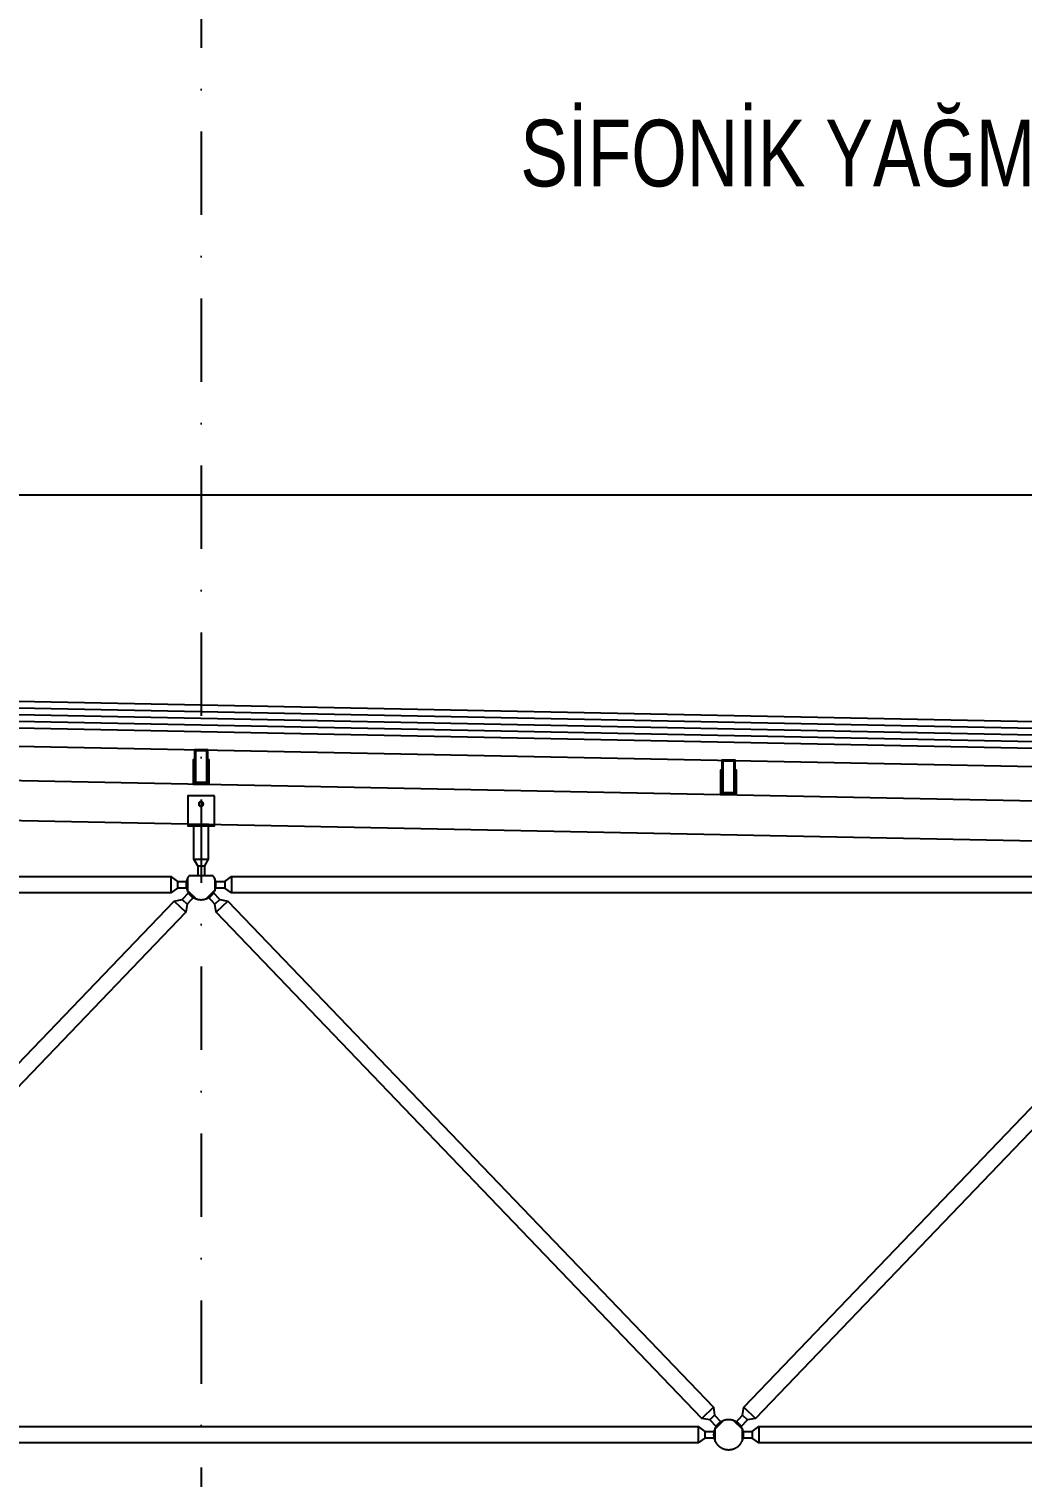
# Model space of a CAD drawing. Header units: centimetres. Extents: x 26569 to 160723, y -3143 to 14565.
# Drawn here: x 97775.4 to 98073.5, y -996.2 to -561.8 of the extents above; entities that cross this region are included whole.
import ezdxf
from ezdxf import colors
from ezdxf.entities.mleader import LeaderData, LeaderLine
from ezdxf.math import Vec2, Vec3

# ---------------------------------------------------------------- set-up
doc = ezdxf.new("R2010")
doc.units = ezdxf.units.CM
doc.header["$LTSCALE"] = 100
doc.linetypes.add('DASHDOT2', pattern=[0.5, 0.25, -0.125, 0, -0.125])
doc.linetypes.add('HIDDEN', pattern=[9.525, 6.35, -3.175])
for name, color, linetype in [('A-ANNO-DIMS', 187, 'Continuous'), ('A-ANNO-GRID', 155, 'DASHDOT2'), ('A-ELEV-01', 255, 'Continuous'), ('A-ELEV-02', 253, 'Continuous'), ('A-WALL-INSL', 249, 'Continuous'), ('A-WALL-SNWPNL', 200, 'Continuous'), ('S-STEL', 3, 'Continuous')]:
    doc.layers.add(name, color=color, linetype=linetype)
doc.styles.add('Fields_100', font='act_simplex.shx', dxfattribs={"width": 0.8, "height": 20})
doc.linetypes.add('BATTING', pattern='A,0.00254,-2.54,[134,ltypeshp.shx,S=2.54,R=0,X=-2.54,Y=0],-5.08,[134,ltypeshp.shx,S=2.54,R=180,X=2.54,Y=0],-2.54', length=10.16254)

# ---------------------------------------------------------------- blocks, each defined once
blk = doc.blocks.new('_Dot')
at = {"color": 0, "linetype": 'ByBlock', "lineweight": -2}
blk.add_line((-0.5, 0), (-1, 0), dxfattribs=at)
at = {"color": 0, "linetype": 'ByBlock', "const_width": 0.5}
blk.add_lwpolyline([(-0.25, 0, 1), (0.25, 0, 1)], format="xyb", close=True, dxfattribs=at)

msp = doc.modelspace()

# ---------------------------------------------------------------- linework, layer by layer
at = {"layer": 'A-ANNO-GRID'}
msp.add_line((97827.1, -91.6), (97827.1, -1660.07), dxfattribs=at)
at = {"layer": 'A-ELEV-01'}
for points in [[(95452.08, -730.52), (98227.08, -786.02)], [(95610.91, -744), (98147.75, -794.74)], [(95610.91, -756), (98147.75, -806.74)]]:
    msp.add_lwpolyline(points, dxfattribs=at)
at = {"layer": 'A-ELEV-02'}
msp.add_line((92542.48, -701.52), (98361.68, -701.52), dxfattribs=at)
for points in [[(97829.18, -788.02), (97824.98, -788.02), (97824.98, -781.02), (97824.68, -781.02), (97824.68, -788.32), (97829.48, -788.32), (97829.48, -781.02), (97829.18, -781.02)], [(97987.51, -791.19), (97983.31, -791.19), (97983.31, -784.19), (97983.01, -784.19), (97983.01, -791.49), (97987.81, -791.49), (97987.81, -784.19), (97987.51, -784.19)], [(97831.08, -791.83), (97823.08, -791.83), (97823.08, -800.83), (97831.08, -800.83)], [(97827.78, -794.33), (97827.78, -794.31), (97827.77, -794.3), (97827.77, -794.28), (97827.77, -794.26), (97827.77, -794.25), (97827.77, -794.23), (97827.77, -794.22), (97827.76, -794.2), (97827.76, -794.18), (97827.76, -794.17), (97827.75, -794.15), (97827.75, -794.13), (97827.74, -794.12), (97827.74, -794.1), (97827.73, -794.08), (97827.73, -794.07), (97827.72, -794.05), (97827.71, -794.04), (97827.71, -794.02), (97827.7, -794), (97827.69, -793.99), (97827.68, -793.97), (97827.67, -793.96), (97827.66, -793.94), (97827.65, -793.93), (97827.64, -793.91), (97827.63, -793.9), (97827.62, -793.89), (97827.61, -793.87), (97827.6, -793.86), (97827.58, -793.84), (97827.57, -793.83), (97827.56, -793.82), (97827.54, -793.81), (97827.53, -793.79), (97827.52, -793.78), (97827.5, -793.77), (97827.49, -793.76), (97827.47, -793.75), (97827.46, -793.74), (97827.44, -793.73), (97827.43, -793.72), (97827.41, -793.71), (97827.4, -793.7), (97827.38, -793.7), (97827.37, -793.69), (97827.35, -793.68), (97827.33, -793.68), (97827.32, -793.67), (97827.3, -793.66), (97827.28, -793.66), (97827.27, -793.65), (97827.25, -793.65), (97827.24, -793.64), (97827.22, -793.64), (97827.2, -793.64), (97827.19, -793.64), (97827.17, -793.63), (97827.15, -793.63), (97827.14, -793.63), (97827.12, -793.63), (97827.11, -793.63), (97827.09, -793.63), (97827.08, -793.63), (97827.06, -793.63), (97827.04, -793.63), (97827.03, -793.63), (97827.01, -793.63), (97827, -793.63), (97826.98, -793.63), (97826.96, -793.64), (97826.95, -793.64), (97826.93, -793.64), (97826.92, -793.64), (97826.9, -793.65), (97826.88, -793.65), (97826.87, -793.66), (97826.85, -793.66), (97826.83, -793.67), (97826.82, -793.68), (97826.8, -793.68), (97826.79, -793.69), (97826.77, -793.7), (97826.75, -793.7), (97826.74, -793.71), (97826.72, -793.72), (97826.71, -793.73), (97826.69, -793.74), (97826.68, -793.75), (97826.66, -793.76), (97826.65, -793.77), (97826.63, -793.78), (97826.62, -793.79), (97826.61, -793.81), (97826.59, -793.82), (97826.58, -793.83), (97826.57, -793.84), (97826.56, -793.86), (97826.54, -793.87), (97826.53, -793.89), (97826.52, -793.9), (97826.51, -793.91), (97826.5, -793.93), (97826.49, -793.94), (97826.48, -793.96), (97826.47, -793.97), (97826.46, -793.99), (97826.45, -794), (97826.45, -794.02), (97826.44, -794.04), (97826.43, -794.05), (97826.42, -794.07), (97826.42, -794.08), (97826.41, -794.1), (97826.41, -794.12), (97826.4, -794.13), (97826.4, -794.15), (97826.39, -794.17), (97826.39, -794.18), (97826.39, -794.2), (97826.38, -794.22), (97826.38, -794.23), (97826.38, -794.25), (97826.38, -794.26), (97826.38, -794.28), (97826.38, -794.3), (97826.38, -794.31), (97826.38, -794.33), (97826.38, -794.34), (97826.38, -794.36), (97826.38, -794.37), (97826.38, -794.39), (97826.38, -794.41), (97826.38, -794.42), (97826.38, -794.44), (97826.39, -794.45), (97826.39, -794.47), (97826.39, -794.49), (97826.4, -794.5), (97826.4, -794.52), (97826.41, -794.54), (97826.41, -794.55), (97826.42, -794.57), (97826.42, -794.58), (97826.43, -794.6), (97826.44, -794.62), (97826.45, -794.63), (97826.45, -794.65), (97826.46, -794.66), (97826.47, -794.68), (97826.48, -794.69), (97826.49, -794.71), (97826.5, -794.72), (97826.51, -794.74), (97826.52, -794.75), (97826.53, -794.77), (97826.54, -794.78), (97826.56, -794.79), (97826.57, -794.81), (97826.58, -794.82), (97826.59, -794.83), (97826.61, -794.85), (97826.62, -794.86), (97826.63, -794.87), (97826.65, -794.88), (97826.66, -794.89), (97826.68, -794.9), (97826.69, -794.91), (97826.71, -794.92), (97826.72, -794.93), (97826.74, -794.94), (97826.75, -794.95), (97826.77, -794.96), (97826.79, -794.96), (97826.8, -794.97), (97826.82, -794.98), (97826.83, -794.98), (97826.85, -794.99), (97826.87, -794.99), (97826.88, -795), (97826.9, -795), (97826.92, -795.01), (97826.93, -795.01), (97826.95, -795.01), (97826.96, -795.02), (97826.98, -795.02), (97827, -795.02), (97827.01, -795.02), (97827.03, -795.02), (97827.04, -795.03), (97827.06, -795.03), (97827.08, -795.03), (97827.09, -795.03), (97827.11, -795.03), (97827.12, -795.02), (97827.14, -795.02), (97827.15, -795.02), (97827.17, -795.02), (97827.19, -795.02), (97827.2, -795.01), (97827.22, -795.01), (97827.24, -795.01), (97827.25, -795), (97827.27, -795), (97827.28, -794.99), (97827.3, -794.99), (97827.32, -794.98), (97827.33, -794.98), (97827.35, -794.97), (97827.37, -794.96), (97827.38, -794.96), (97827.4, -794.95), (97827.41, -794.94), (97827.43, -794.93), (97827.44, -794.92), (97827.46, -794.91), (97827.47, -794.9), (97827.49, -794.89), (97827.5, -794.88), (97827.52, -794.87), (97827.53, -794.86), (97827.54, -794.85), (97827.56, -794.83), (97827.57, -794.82), (97827.58, -794.81), (97827.6, -794.79), (97827.61, -794.78), (97827.62, -794.77), (97827.63, -794.75), (97827.64, -794.74), (97827.65, -794.72), (97827.66, -794.71), (97827.67, -794.69), (97827.68, -794.68), (97827.69, -794.66), (97827.7, -794.65), (97827.71, -794.63), (97827.71, -794.62), (97827.72, -794.6), (97827.73, -794.58), (97827.73, -794.57), (97827.74, -794.55), (97827.74, -794.54), (97827.75, -794.52), (97827.75, -794.5), (97827.76, -794.49), (97827.76, -794.47), (97827.76, -794.45), (97827.77, -794.44), (97827.77, -794.42), (97827.77, -794.41), (97827.77, -794.39), (97827.77, -794.37), (97827.77, -794.36), (97827.78, -794.34)], [(97670.86, -979.87), (97672.94, -977.71), (97673.3, -975.28), (97819.03, -823.42), (97821.44, -822.95), (97823.52, -820.79), (97824.96, -822.17), (97822.88, -824.34), (97822.52, -826.76), (97676.79, -978.63), (97674.38, -979.09), (97672.3, -981.26)], [(97830.64, -820.79), (97832.71, -822.95), (97835.12, -823.42), (97980.85, -975.28), (97981.21, -977.71), (97983.29, -979.87), (97981.85, -981.26), (97979.77, -979.09), (97977.37, -978.63), (97831.63, -826.76), (97831.27, -824.34), (97829.19, -822.17)], [(97987.53, -979.87), (97989.6, -977.71), (97989.97, -975.28), (98135.7, -823.42), (98138.1, -822.95), (98140.18, -820.79), (98141.63, -822.17), (98139.55, -824.34), (98139.18, -826.76), (97993.45, -978.63), (97991.05, -979.09), (97988.97, -981.26)], [(97989.91, -983.52), (97989.91, -983.42), (97989.9, -983.32), (97989.9, -983.22), (97989.89, -983.12), (97989.88, -983.01), (97989.87, -982.91), (97989.85, -982.81), (97989.83, -982.7), (97989.81, -982.6), (97989.79, -982.49), (97989.76, -982.39), (97989.74, -982.28), (97989.7, -982.18), (97989.67, -982.07), (97989.63, -981.97), (97989.59, -981.87), (97989.55, -981.76), (97989.51, -981.66), (97989.46, -981.56), (97989.41, -981.45), (97989.35, -981.35), (97989.3, -981.25), (97989.24, -981.16), (97989.18, -981.06), (97989.11, -980.96), (97989.04, -980.87), (97988.97, -980.78), (97988.9, -980.69), (97988.83, -980.6), (97988.75, -980.51), (97988.67, -980.42), (97988.59, -980.34), (97988.51, -980.26), (97988.42, -980.18), (97988.33, -980.1), (97988.25, -980.03), (97988.15, -979.96), (97988.06, -979.89), (97987.97, -979.82), (97987.87, -979.75), (97987.77, -979.69), (97987.68, -979.63), (97987.58, -979.58), (97987.48, -979.52), (97987.37, -979.47), (97987.27, -979.43), (97987.17, -979.38), (97987.07, -979.34), (97986.96, -979.3), (97986.86, -979.26), (97986.75, -979.23), (97986.65, -979.2), (97986.54, -979.17), (97986.44, -979.14), (97986.33, -979.12), (97986.23, -979.1), (97986.12, -979.08), (97986.02, -979.06), (97985.92, -979.05), (97985.81, -979.04), (97985.71, -979.03), (97985.61, -979.03), (97985.51, -979.02), (97985.41, -979.02), (97985.31, -979.02), (97985.21, -979.03), (97985.11, -979.03), (97985, -979.04), (97984.9, -979.05), (97984.8, -979.06), (97984.69, -979.08), (97984.59, -979.1), (97984.49, -979.12), (97984.38, -979.14), (97984.28, -979.17), (97984.17, -979.2), (97984.07, -979.23), (97983.96, -979.26), (97983.86, -979.3), (97983.75, -979.34), (97983.65, -979.38), (97983.55, -979.43), (97983.44, -979.47), (97983.34, -979.52), (97983.24, -979.58), (97983.14, -979.63), (97983.04, -979.69), (97982.95, -979.75), (97982.85, -979.82), (97982.76, -979.89), (97982.66, -979.96), (97982.57, -980.03), (97982.48, -980.1), (97982.4, -980.18), (97982.31, -980.26), (97982.23, -980.34), (97982.15, -980.42), (97982.07, -980.51), (97981.99, -980.6), (97981.92, -980.69), (97981.84, -980.78), (97981.77, -980.87), (97981.71, -980.96), (97981.64, -981.06), (97981.58, -981.16), (97981.52, -981.25), (97981.47, -981.35), (97981.41, -981.45), (97981.36, -981.56), (97981.31, -981.66), (97981.27, -981.76), (97981.22, -981.87), (97981.19, -981.97), (97981.15, -982.07), (97981.11, -982.18), (97981.08, -982.28), (97981.05, -982.39), (97981.03, -982.49), (97981, -982.6), (97980.98, -982.7), (97980.97, -982.81), (97980.95, -982.91), (97980.94, -983.01), (97980.93, -983.12), (97980.92, -983.22), (97980.91, -983.32), (97980.91, -983.42), (97980.91, -983.52), (97980.91, -983.62), (97980.91, -983.72), (97980.92, -983.82), (97980.93, -983.93), (97980.94, -984.03), (97980.95, -984.13), (97980.97, -984.24), (97980.98, -984.34), (97981, -984.44), (97981.03, -984.55), (97981.05, -984.65), (97981.08, -984.76), (97981.11, -984.86), (97981.15, -984.97), (97981.19, -985.07), (97981.22, -985.18), (97981.27, -985.28), (97981.31, -985.38), (97981.36, -985.49), (97981.41, -985.59), (97981.47, -985.69), (97981.52, -985.79), (97981.58, -985.89), (97981.64, -985.98), (97981.71, -986.08), (97981.77, -986.17), (97981.84, -986.27), (97981.92, -986.36), (97981.99, -986.45), (97982.07, -986.53), (97982.15, -986.62), (97982.23, -986.7), (97982.31, -986.78), (97982.4, -986.86), (97982.48, -986.94), (97982.57, -987.02), (97982.66, -987.09), (97982.76, -987.16), (97982.85, -987.22), (97982.95, -987.29), (97983.04, -987.35), (97983.14, -987.41), (97983.24, -987.47), (97983.34, -987.52), (97983.44, -987.57), (97983.55, -987.62), (97983.65, -987.66), (97983.75, -987.71), (97983.86, -987.75), (97983.96, -987.78), (97984.07, -987.82), (97984.17, -987.85), (97984.28, -987.88), (97984.38, -987.9), (97984.49, -987.93), (97984.59, -987.95), (97984.69, -987.96), (97984.8, -987.98), (97984.9, -987.99), (97985, -988), (97985.11, -988.01), (97985.21, -988.02), (97985.31, -988.02), (97985.41, -988.02), (97985.51, -988.02), (97985.61, -988.02), (97985.71, -988.01), (97985.81, -988), (97985.92, -987.99), (97986.02, -987.98), (97986.12, -987.96), (97986.23, -987.95), (97986.33, -987.93), (97986.44, -987.9), (97986.54, -987.88), (97986.65, -987.85), (97986.75, -987.82), (97986.86, -987.78), (97986.96, -987.75), (97987.07, -987.71), (97987.17, -987.66), (97987.27, -987.62), (97987.37, -987.57), (97987.48, -987.52), (97987.58, -987.47), (97987.68, -987.41), (97987.77, -987.35), (97987.87, -987.29), (97987.97, -987.22), (97988.06, -987.16), (97988.15, -987.09), (97988.25, -987.02), (97988.33, -986.94), (97988.42, -986.86), (97988.51, -986.78), (97988.59, -986.7), (97988.67, -986.62), (97988.75, -986.53), (97988.83, -986.45), (97988.9, -986.36), (97988.97, -986.27), (97989.04, -986.17), (97989.11, -986.08), (97989.18, -985.98), (97989.24, -985.89), (97989.3, -985.79), (97989.35, -985.69), (97989.41, -985.59), (97989.46, -985.49), (97989.51, -985.38), (97989.55, -985.28), (97989.59, -985.18), (97989.63, -985.07), (97989.67, -984.97), (97989.7, -984.86), (97989.74, -984.76), (97989.76, -984.65), (97989.79, -984.55), (97989.81, -984.44), (97989.83, -984.34), (97989.85, -984.24), (97989.87, -984.13), (97989.88, -984.03), (97989.89, -983.93), (97989.9, -983.82), (97989.9, -983.72), (97989.91, -983.62)]]:
    msp.add_lwpolyline(points, close=True, dxfattribs=at)
for points in [[(97824.68, -782.32), (97824.98, -782.32)], [(97824.68, -783.72), (97824.98, -783.72)], [(97829.18, -782.32), (97829.48, -782.32)], [(97829.18, -783.72), (97829.48, -783.72)], [(97983.01, -785.49), (97983.31, -785.49)], [(97987.51, -785.49), (97987.81, -785.49)], [(97983.01, -786.89), (97983.31, -786.89)], [(97987.51, -786.89), (97987.81, -786.89)], [(97824.96, -810.82), (97824.96, -800.83)], [(97829.2, -800.83), (97829.2, -810.82)], [(97826.08, -812.82), (97824.96, -810.82)], [(97824.96, -810.82), (97829.2, -810.82)], [(97829.2, -810.82), (97828.08, -812.82)], [(97514.51, -817.52), (97517.51, -817.52), (97519.51, -816.11), (97817.98, -816.11), (97819.98, -817.52), (97822.98, -817.52)], [(97817.98, -816.11), (97817.98, -820.94)], [(97823.48, -815.82), (97823.39, -815.94), (97823.3, -816.07), (97823.22, -816.19), (97823.15, -816.33), (97823.08, -816.46), (97823.01, -816.6), (97822.94, -816.74), (97822.88, -816.89), (97822.83, -817.03), (97822.8, -817.11), (97822.78, -817.18), (97822.76, -817.26), (97822.74, -817.33), (97822.71, -817.41), (97822.7, -817.49), (97822.68, -817.57), (97822.66, -817.64), (97822.65, -817.72), (97822.63, -817.8), (97822.62, -817.88), (97822.61, -817.96), (97822.6, -818.04), (97822.59, -818.12), (97822.59, -818.2), (97822.58, -818.28), (97822.58, -818.36), (97822.58, -818.44), (97822.58, -818.52), (97822.58, -818.6), (97822.58, -818.68), (97822.58, -818.75), (97822.59, -818.83), (97822.59, -818.91), (97822.6, -818.99), (97822.61, -819.07), (97822.62, -819.15), (97822.63, -819.23), (97822.66, -819.38), (97822.69, -819.53), (97822.73, -819.68), (97822.77, -819.83), (97822.82, -819.98), (97822.87, -820.12), (97822.93, -820.26), (97822.99, -820.4), (97823.05, -820.53), (97823.12, -820.67), (97823.19, -820.8), (97823.27, -820.93), (97823.35, -821.05), (97823.44, -821.18), (97823.54, -821.3), (97823.63, -821.42), (97823.74, -821.54), (97823.84, -821.65), (97823.9, -821.71), (97823.96, -821.77), (97824.01, -821.82), (97824.07, -821.87), (97824.13, -821.93), (97824.19, -821.98), (97824.25, -822.03), (97824.32, -822.08), (97824.38, -822.12), (97824.44, -822.17), (97824.51, -822.22), (97824.58, -822.26), (97824.64, -822.31), (97824.71, -822.35), (97824.78, -822.39), (97824.85, -822.43), (97824.92, -822.47), (97824.99, -822.51), (97825.06, -822.54), (97825.13, -822.58), (97825.2, -822.61), (97825.27, -822.65), (97825.35, -822.68), (97825.42, -822.71), (97825.5, -822.73), (97825.57, -822.76), (97825.64, -822.79), (97825.72, -822.81), (97825.87, -822.86), (97826.02, -822.9), (97826.17, -822.93), (97826.32, -822.96), (97826.48, -822.98), (97826.63, -823), (97826.78, -823.01), (97826.93, -823.02), (97827.08, -823.02), (97827.22, -823.02), (97827.37, -823.01), (97827.52, -823), (97827.68, -822.98), (97827.83, -822.96), (97827.98, -822.93), (97828.13, -822.9), (97828.28, -822.86), (97828.43, -822.81), (97828.51, -822.79), (97828.58, -822.76), (97828.66, -822.73), (97828.73, -822.71), (97828.8, -822.68), (97828.88, -822.65), (97828.95, -822.61), (97829.02, -822.58), (97829.09, -822.54), (97829.16, -822.51), (97829.23, -822.47), (97829.3, -822.43), (97829.37, -822.39), (97829.44, -822.35), (97829.51, -822.31), (97829.58, -822.26), (97829.64, -822.22), (97829.71, -822.17), (97829.77, -822.12), (97829.83, -822.08), (97829.9, -822.03), (97829.96, -821.98), (97830.02, -821.93), (97830.08, -821.87), (97830.14, -821.82), (97830.19, -821.77), (97830.25, -821.71), (97830.31, -821.65), (97830.41, -821.54), (97830.52, -821.42), (97830.61, -821.3), (97830.71, -821.18), (97830.8, -821.05), (97830.88, -820.93), (97830.96, -820.8), (97831.03, -820.67), (97831.1, -820.53), (97831.16, -820.4), (97831.23, -820.26), (97831.28, -820.12), (97831.33, -819.98), (97831.38, -819.83), (97831.42, -819.68), (97831.46, -819.53), (97831.49, -819.38), (97831.52, -819.23), (97831.53, -819.15), (97831.54, -819.07), (97831.55, -818.99), (97831.56, -818.91), (97831.56, -818.83), (97831.57, -818.75), (97831.57, -818.68), (97831.58, -818.6), (97831.58, -818.52), (97831.57, -818.44), (97831.57, -818.36), (97831.57, -818.28), (97831.56, -818.2), (97831.56, -818.12), (97831.55, -818.04), (97831.54, -817.96), (97831.53, -817.88), (97831.52, -817.8), (97831.5, -817.72), (97831.49, -817.64), (97831.47, -817.57), (97831.46, -817.49), (97831.44, -817.41), (97831.42, -817.33), (97831.39, -817.26), (97831.37, -817.18), (97831.35, -817.11), (97831.32, -817.03), (97831.27, -816.89), (97831.21, -816.74), (97831.14, -816.6), (97831.08, -816.46), (97831, -816.33), (97830.93, -816.19), (97830.85, -816.07), (97830.76, -815.94), (97830.68, -815.82)], [(97822.98, -816.67), (97822.98, -820.38)], [(97830.68, -815.82), (97823.48, -815.82)], [(97826.08, -812.82), (97826.08, -815.82)], [(97826.08, -812.82), (97828.08, -812.82)], [(97828.08, -812.82), (97828.08, -815.82)], [(97831.18, -817.52), (97834.18, -817.52), (97836.18, -816.11), (98134.64, -816.11), (98136.64, -817.52), (98139.64, -817.52)], [(97831.18, -816.67), (97831.18, -820.38)], [(97836.18, -816.11), (97836.18, -820.94)], [(97822.98, -819.52), (97819.98, -819.52), (97817.98, -820.94), (97519.51, -820.94), (97517.51, -819.52), (97514.51, -819.52)], [(97819.98, -817.52), (97819.98, -819.52)], [(97822.9, -820.2), (97825.58, -822.76)], [(97831.25, -820.2), (97828.58, -822.76)], [(98139.64, -819.52), (98136.64, -819.52), (98134.64, -820.94), (97836.18, -820.94), (97834.18, -819.52), (97831.18, -819.52)], [(97834.18, -817.52), (97834.18, -819.52)], [(97819.03, -823.42), (97822.52, -826.76)], [(97821.44, -822.95), (97822.88, -824.34)], [(97832.71, -822.95), (97831.27, -824.34)], [(97835.12, -823.42), (97831.63, -826.76)], [(97980.85, -975.28), (97977.37, -978.63)], [(97989.97, -975.28), (97993.45, -978.63)], [(97672.84, -982.52), (97675.84, -982.52), (97677.84, -981.11), (97976.31, -981.11), (97978.31, -982.52), (97981.31, -982.52)], [(97976.31, -981.11), (97976.31, -985.94)], [(97981.21, -977.71), (97979.77, -979.09)], [(97983.91, -979.28), (97981.23, -981.85)], [(97981.31, -981.67), (97981.31, -985.38)], [(97986.91, -979.28), (97989.59, -981.85)], [(97989.51, -982.52), (97992.51, -982.52), (97994.51, -981.11), (98292.98, -981.11), (98294.98, -982.52), (98297.98, -982.52)], [(97989.51, -981.67), (97989.51, -985.38)], [(97989.6, -977.71), (97991.05, -979.09)], [(97994.51, -981.11), (97994.51, -985.94)], [(97981.31, -984.52), (97978.31, -984.52), (97976.31, -985.94), (97677.84, -985.94), (97675.84, -984.52), (97672.84, -984.52)], [(97978.31, -982.52), (97978.31, -984.52)], [(98297.98, -984.52), (98294.98, -984.52), (98292.98, -985.94), (97994.51, -985.94), (97992.51, -984.52), (97989.51, -984.52)], [(97992.51, -982.52), (97992.51, -984.52)]]:
    msp.add_lwpolyline(points, dxfattribs=at)
at = {"layer": 'A-ELEV-02', "linetype": 'HIDDEN', "ltscale": 0.01}
msp.add_lwpolyline([(97823.08, -800.33), (97831.08, -800.33)], dxfattribs=at)
at = {"layer": 'A-WALL-INSL'}
for points in [[(95452.16, -721.02), (98227.08, -776.52)], [(95452.24, -717.02), (98227.08, -772.52)]]:
    msp.add_lwpolyline(points, dxfattribs=at)
at = {"layer": 'A-WALL-INSL', "linetype": 'BATTING', "ltscale": 0.002}
for points in [[(95452.2, -719.02), (98227.12, -774.52)], [(95452.12, -723.02), (98227.12, -778.52)]]:
    msp.add_lwpolyline(points, dxfattribs=at)
at = {"layer": 'A-WALL-SNWPNL', "ltscale": 100}
msp.add_lwpolyline([(95452.08, -725.02), (98227.08, -780.52)], dxfattribs=at)
at = {"layer": 'S-STEL'}
for points in [[(97825.08, -788.02), (97829.08, -788.02), (97829.08, -778.02), (97825.08, -778.02)], [(97825.38, -787.72), (97828.78, -787.72), (97828.78, -778.32), (97825.38, -778.32)], [(97983.41, -791.19), (97987.41, -791.19), (97987.41, -781.19), (97983.41, -781.19)], [(97983.71, -790.89), (97987.11, -790.89), (97987.11, -781.49), (97983.71, -781.49)]]:
    msp.add_lwpolyline(points, close=True, dxfattribs=at)

# ---------------------------------------------------------------- leaders
at = {"layer": 'A-ANNO-DIMS'}
ml = msp.add_multileader_mtext('Standard', dxfattribs=at)
ml.set_content('SİFONİK YAĞMUR SÜZGECİ', color=50, style='Fields_100')
ml.set_leader_properties(color=256)
ml.set_arrow_properties(name='DOT')
ml.build(insert=Vec2(0, 0))
ml.multileader.update_dxf_attribs({"dogleg_length": 10, "arrow_head_size": 6})
ctx = ml.context
ctx.base_point, ctx.char_height, ctx.arrow_head_size, ctx.landing_gap_size, ctx.plane_origin = Vec3(97887, -599.04), 20, 6, 10, Vec3(124684.02, -643.77)
ctx.text_align_type = 2
notes = []
notes.append((ctx, [(0, (1, 1, 0), (98229.38, -599.04), (-1, 0), 10, [(0, [(98229.38, -775.77)], 0, [])])]))
ctx.mtext.insert, ctx.mtext.alignment, ctx.mtext.flow_direction = Vec3(98209.38, -589.04), 3, 5
for ctx, leaders in notes:
    for number, flags, end, landing, length, lines in leaders:
        leader = LeaderData()
        leader.index, (leader.has_last_leader_line, leader.has_dogleg_vector, leader.attachment_direction) = number, flags
        leader.last_leader_point, leader.dogleg_vector, leader.dogleg_length = Vec3(end), Vec3(landing), length
        for number, points, colour, breaks in lines:
            line = LeaderLine()
            line.index, line.vertices, line.color, line.breaks = number, Vec3.list(points), colors.encode_raw_color(colour), breaks
            leader.lines.append(line)
        ctx.leaders.append(leader)

doc.saveas('drawing.dxf')
